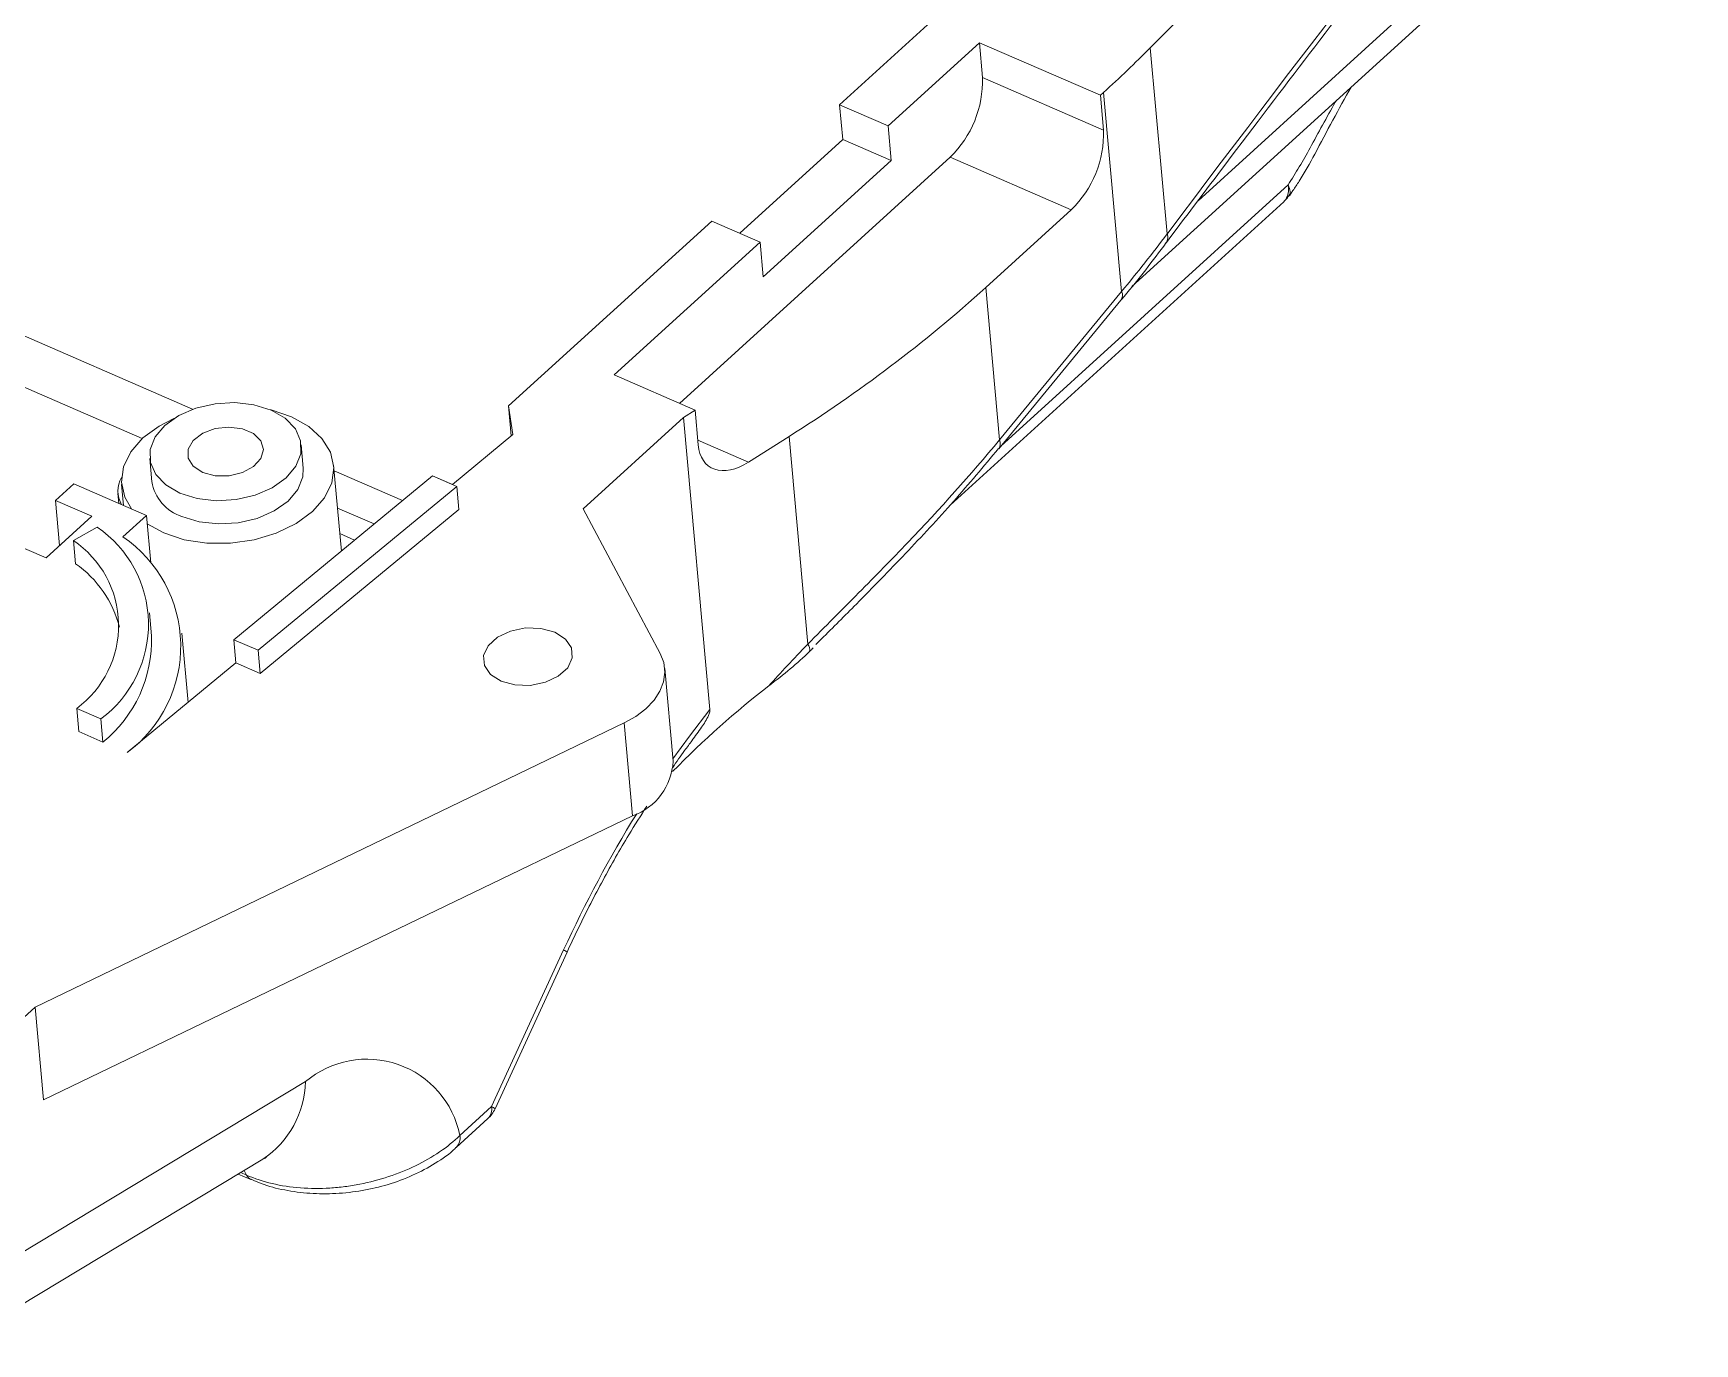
# Model space of a CAD drawing. Header units: inches. Extents: x 1430 to 4816, y 541 to 1061.
# Drawn here: x 1864.31 to 1902.56, y 698.94 to 729.11 of the extents above; entities that cross this region are included whole.
import ezdxf

# ---------------------------------------------------------------- set-up
doc = ezdxf.new("R2010")
doc.units = ezdxf.units.IN

msp = doc.modelspace()

# ---------------------------------------------------------------- linework, layer by layer
at = {"color": 7, "linetype": 'Continuous', "lineweight": 15}
for p, q in [((1902.409, 741.296), (1890.025, 728.776)), ((1886.31, 730.59), (1882.871, 727.463)), ((1889.602, 723.281), (1897.425, 730.395)), ((1867.977, 720.454), (1845.612, 730.172)), ((1883.986, 726.979), (1886.089, 728.891)), ((1886.089, 728.891), (1886.161, 728.09)), ((1886.089, 728.891), (1888.877, 727.68)), ((1890.025, 728.776), (1890.412, 724.488)), ((1847.749, 728.061), (1866.815, 719.777)), ((1886.161, 728.09), (1888.949, 726.879)), ((1888.95, 727.747), (1888.877, 727.68)), ((1888.877, 727.68), (1888.949, 726.879)), ((1889.364, 723.163), (1888.95, 727.747)), ((1882.871, 727.463), (1883.986, 726.979)), ((1882.871, 727.463), (1882.944, 726.662)), ((1884.059, 726.178), (1883.986, 726.979)), ((1882.944, 726.662), (1880.573, 724.506)), ((1882.944, 726.662), (1884.059, 726.178)), ((1885.417, 726.257), (1879.183, 720.589)), ((1881.115, 723.501), (1884.059, 726.178)), ((1888.204, 725.046), (1885.417, 726.257)), ((1893.226, 725.364), (1893.307, 725.488)), ((1885.414, 718.244), (1893.097, 725.231)), ((1888.204, 725.046), (1886.235, 723.255)), ((1893.096, 725.231), (1893.114, 725.248)), ((1879.928, 724.786), (1875.25, 720.533)), ((1879.928, 724.786), (1881.043, 724.302)), ((1877.678, 721.243), (1881.043, 724.302)), ((1881.043, 724.302), (1881.115, 723.501)), ((1890.396, 724.294), (1890.392, 724.288)), ((1886.235, 723.255), (1886.552, 719.747)), ((1886.552, 719.747), (1889.364, 723.163)), ((1886.535, 719.544), (1889.347, 722.961)), ((1877.678, 721.243), (1879.545, 720.432)), ((1875.25, 720.533), (1875.346, 719.871)), ((1875.312, 719.843), (1875.25, 720.533)), ((1879.545, 720.432), (1879.28, 720.264)), ((1879.545, 720.432), (1879.617, 719.631)), ((1879.28, 720.264), (1876.967, 718.161)), ((1879.887, 713.542), (1879.28, 720.264)), ((1870.525, 719.101), (1870.477, 719.635)), ((1875.346, 719.871), (1873.956, 718.724)), ((1880.771, 719.234), (1881.709, 719.828)), ((1882.141, 715.048), (1881.709, 719.828)), ((1866.991, 719.32), (1867.04, 718.786)), ((1871.401, 717.19), (1871.222, 719.164)), ((1868.925, 715.148), (1873.5, 718.922)), ((1872.811, 718.354), (1871.234, 719.039)), ((1873.5, 718.922), (1874.058, 718.679)), ((1873.61, 718.876), (1873.609, 718.875)), ((1873.957, 718.725), (1873.61, 718.876)), ((1864.82, 718.353), (1865.24, 718.736)), ((1866.913, 718.009), (1865.24, 718.736)), ((1866.258, 718.514), (1866.278, 718.284)), ((1866.342, 718.723), (1866.386, 718.238)), ((1874.058, 718.679), (1869.483, 714.905)), ((1874.058, 718.679), (1874.106, 718.146)), ((1865.656, 717.99), (1864.82, 718.353)), ((1864.913, 717.315), (1864.82, 718.353)), ((1866.372, 717.517), (1866.913, 718.009)), ((1867.011, 716.919), (1866.913, 718.009)), ((1874.106, 718.146), (1869.531, 714.372)), ((1872.155, 717.813), (1871.311, 718.18)), ((1876.967, 718.161), (1878.741, 714.832)), ((1864.605, 717.034), (1865.656, 717.99)), ((1865.231, 717.432), (1865.777, 717.741)), ((1866.93, 717.816), (1867.311, 717.606)), ((1863.768, 717.397), (1864.605, 717.034)), ((1865.231, 717.432), (1865.279, 716.898)), ((1871.365, 717.591), (1871.707, 717.443)), ((1867.03, 715.234), (1866.982, 715.768)), ((1867.871, 713.705), (1867.727, 715.297)), ((1869.483, 714.905), (1868.925, 715.148)), ((1868.925, 715.148), (1868.973, 714.614)), ((1868.973, 714.614), (1866.471, 712.55)), ((1869.531, 714.372), (1868.973, 714.614)), ((1869.483, 714.905), (1869.531, 714.372)), ((1879.039, 712.351), (1878.846, 714.487)), ((1865.307, 713.568), (1865.356, 713.034)), ((1865.865, 713.326), (1865.307, 713.568)), ((1877.914, 713.232), (1864.351, 706.689)), ((1865.913, 712.792), (1865.356, 713.034)), ((1865.865, 713.326), (1865.913, 712.792)), ((1878.107, 711.096), (1877.914, 713.232)), ((1878.107, 711.096), (1864.544, 704.553)), ((1874.86, 704.4), (1876.518, 708.007)), ((1874.939, 704.35), (1876.597, 707.957)), ((1864.351, 706.689), (1863.089, 705.542)), ((1864.544, 704.553), (1864.351, 706.689)), ((1863.524, 700.728), (1870.575, 704.976)), ((1874.129, 703.735), (1874.86, 704.4)), ((1874.042, 703.46), (1874.774, 704.125)), ((1862.543, 698.941), (1869.594, 703.189)), ((1869.027, 702.848), (1869.32, 702.72))]:
    msp.add_line(p, q, dxfattribs=at)
at = {"color": 8, "linetype": 'Continuous', "lineweight": 15}
for p, q in [((1891.123, 725.255), (1897.684, 731.222)), ((1886.582, 719.602), (1893.198, 725.618)), ((1879.607, 719.74), (1880.771, 719.234)), ((1869.084, 702.882), (1869.219, 702.823)), ((1869.219, 702.823), (1869.161, 702.929))]:
    msp.add_line(p, q, dxfattribs=at)
at = {"color": 7, "linetype": 'Continuous', "lineweight": 15, "flags": 128}
for points in [[(1867.683, 718.522), (1868.079, 718.398), (1868.521, 718.347), (1868.976, 718.374), (1869.416, 718.475), (1869.808, 718.645), (1870.128, 718.872), (1870.353, 719.14), (1870.467, 719.431), (1870.463, 719.726), (1870.342, 720.003), (1870.11, 720.245), (1869.786, 720.434), (1869.389, 720.558), (1868.948, 720.609), (1868.492, 720.582), (1868.053, 720.48), (1867.66, 720.31), (1867.34, 720.083), (1867.116, 719.815), (1867.001, 719.524), (1867.005, 719.23), (1867.127, 718.953), (1867.358, 718.711), (1867.683, 718.522)], [(1867.311, 717.606), (1867.782, 717.45), (1868.303, 717.37), (1868.848, 717.369), (1869.39, 717.447), (1869.902, 717.599), (1870.357, 717.82), (1870.734, 718.096), (1871.012, 718.415), (1871.179, 718.761), (1871.226, 719.116), (1871.15, 719.462), (1870.955, 719.782), (1870.652, 720.06), (1870.254, 720.282), (1869.783, 720.437), (1869.77, 720.441)], [(1867.543, 720.239), (1867.208, 720.068), (1866.831, 719.792), (1866.553, 719.473), (1866.386, 719.127), (1866.339, 718.772), (1866.415, 718.426), (1866.568, 718.159)], [(1868.209, 719), (1868.496, 718.923), (1868.815, 718.921), (1869.124, 718.994), (1869.38, 719.132), (1869.548, 719.317), (1869.607, 719.524), (1869.548, 719.725), (1869.379, 719.892), (1869.123, 720.003), (1868.814, 720.044), (1868.495, 720.008), (1868.208, 719.9), (1867.992, 719.735), (1867.876, 719.536), (1867.876, 719.329), (1867.992, 719.142), (1868.209, 719)], [(1867.731, 717.988), (1868.128, 717.864), (1868.569, 717.813), (1869.025, 717.84), (1869.464, 717.941), (1869.857, 718.112), (1870.176, 718.338), (1870.401, 718.606), (1870.515, 718.897), (1870.525, 719.101)], [(1876.315, 715.32), (1876.558, 715.164), (1876.697, 714.96), (1876.716, 714.73), (1876.611, 714.504), (1876.396, 714.309), (1876.097, 714.168), (1875.749, 714.097), (1875.395, 714.107), (1875.077, 714.195), (1874.834, 714.351), (1874.694, 714.556), (1874.676, 714.785), (1874.78, 715.011), (1874.995, 715.206), (1875.295, 715.348), (1875.643, 715.418), (1875.997, 715.408), (1876.315, 715.32)], [(1878.741, 714.832), (1878.823, 714.622), (1878.849, 714.403), (1878.82, 714.182), (1878.736, 713.963), (1878.599, 713.754), (1878.413, 713.558), (1878.183, 713.383), (1877.914, 713.232)]]:
    msp.add_lwpolyline(points, dxfattribs=at)
at = {"color": 8, "linetype": 'Continuous', "lineweight": 15, "flags": 128}
msp.add_lwpolyline([(1879.034, 712.404), (1879.416, 712.931), (1879.887, 713.542)], dxfattribs=at)
at = {"color": 7, "linetype": 'Continuous', "lineweight": 15}
for centre, radius, start, end in [((1870.028, 748.569), 28.136, 312.2632, 315.2937), ((1883.707, 728.019), 2.455, 314.1344, 1.6437), ((1886.495, 726.808), 2.455, 314.1344, 1.6437), ((1864.178, 747.684), 32.914, 302.1841, 312.0784), ((1866.874, 718.57), 0.617, 149.8352, 210.5358), ((1868.031, 718.947), 1.005, 189.1831, 252.6056), ((1864.249, 715.502), 2.711, 306.5968, 55.6774), ((1863.909, 715.473), 2.363, 306.2733, 56.0009), ((1864.652, 714.998), 3.05, 306.5968, 55.6774), ((1863.836, 714.817), 2.532, 14.1541, 55.2643), ((1864.018, 715.135), 3.013, 308.9561, 1.8755), ((1881.988, 714.923), 0.197, 346.0126, 39.3443), ((1877.636, 712.419), 1.404, 289.5963, 357.227), ((1871.987, 703.309), 2.184, 11.2527, 130.2566), ((1874.303, 704.642), 0.7, 312.2809, 335.3118)]:
    msp.add_arc(centre, radius, start, end, dxfattribs=at)
at = {"color": 8, "linetype": 'Continuous', "lineweight": 15}
for centre, radius, start, end in [((1890.21, 724.407), 0.217, 328.7619, 21.9084), ((1889.178, 723.077), 0.206, 325.5657, 24.7855), ((1886.364, 719.661), 0.207, 326.3861, 24.6885), ((1902.448, 696.12), 28.525, 148.2191, 155.3731), ((1876.44, 707.799), 0.222, 45.3227, 69.5313), ((1868.365, 705.027), 2.211, 303.772, 358.6743), ((1874.55, 704.346), 0.315, 315.2476, 9.8792), ((1874.782, 704.191), 0.223, 45.3707, 69.5009), ((1873.819, 703.681), 0.315, 315.081, 9.8909), ((1869.406, 702.906), 0.204, 203.8234, 246.5307)]:
    msp.add_arc(centre, radius, start, end, dxfattribs=at)
at = {"color": 7, "linetype": 'Continuous', "lineweight": 15}
for centre, major_axis, ratio, start_param, end_param in [((1888.222, 720.338), (14.339, 19.295), 0.030424, 0.003423, 1.376699), ((1880.675, 720.302), (0.804, 1.167), 0.594798, 2.520647, 4.091444), ((1885.29, 716.823), (5.301, 4.72), 0.124759, 2.091814, 2.322239), ((1883.486, 704.301), (8.043, 11.667), 0.594798, 1.071819, 1.291991)]:
    msp.add_ellipse(centre, major_axis=major_axis, ratio=ratio, start_param=start_param, end_param=end_param, dxfattribs=at)
for points, knots in [([(1890.396, 724.294), (1891.059, 725.172), (1892.352, 726.886), (1894.233, 729.354), (1895.976, 731.614), (1897.539, 733.609), (1898.89, 735.309), (1899.724, 736.33), (1900.1, 736.791)], [0, 0, 0, 0, 0.207907, 0.405529, 0.587202, 0.748497, 0.886526, 1, 1, 1, 1]), ([(1893.307, 725.488), (1893.356, 725.559), (1893.536, 725.826), (1893.839, 726.373), (1894.222, 727.109), (1894.507, 727.617), (1894.649, 727.871)], [0, 0, 0, 0, 0.096957, 0.360551, 0.680773, 1, 1, 1, 1]), ([(1893.149, 725.289), (1893.156, 725.294), (1893.186, 725.318), (1893.2, 725.354), (1893.212, 725.383)], [0, 0, 0, 0, 0.205917, 1, 1, 1, 1]), ([(1889.345, 722.961), (1889.37, 722.991), (1889.743, 723.425), (1890.079, 723.872), (1890.391, 724.289)], [0, 0, 0, 0, 0.068857, 1, 1, 1, 1]), ([(1882.141, 715.048), (1882.533, 715.448), (1882.925, 715.838), (1883.695, 716.615), (1884.074, 717.001), (1885.185, 718.164), (1885.889, 718.946), (1886.552, 719.747)], [0, 0, 0, 0, 0.25, 0.25, 0.5, 0.5, 1, 1, 1, 1]), ([(1882.328, 715.037), (1882.369, 715.079), (1882.682, 715.393), (1883.38, 716.087), (1884.403, 717.142), (1885.506, 718.322), (1886.19, 719.142), (1886.53, 719.551)], [0, 0, 0, 0, 0.027198, 0.207684, 0.467604, 0.734972, 1, 1, 1, 1]), ([(1882.18, 714.875), (1882.044, 714.741), (1881.893, 714.61), (1881.578, 714.347), (1881.412, 714.216), (1881.241, 714.085)], [0, 0, 0, 0, 0.5, 0.5, 1, 1, 1, 1]), ([(1879.887, 713.542), (1879.887, 713.525), (1879.885, 713.48), (1879.826, 713.335), (1879.687, 713.111), (1879.547, 712.93), (1879.471, 712.832)], [0, 0, 0, 0, 0.073933, 0.190392, 0.558506, 1, 1, 1, 1]), ([(1879.029, 712.204), (1879.119, 712.337), (1879.265, 712.553), (1879.419, 712.75), (1879.478, 712.826)], [0, 0, 0, 0, 0.616829, 1, 1, 1, 1]), ([(1876.597, 707.957), (1876.687, 708.15), (1876.95, 708.712), (1877.419, 709.619), (1877.943, 710.552), (1878.295, 711.101), (1878.436, 711.32)], [0, 0, 0, 0, 0.1644303, 0.4779666, 0.7914415, 1, 1, 1, 1]), ([(1869.219, 702.823), (1869.405, 702.743), (1869.601, 702.678), (1870.015, 702.58), (1870.235, 702.546), (1870.681, 702.512), (1870.907, 702.511), (1871.252, 702.532), (1871.368, 702.544), (1871.597, 702.573), (1871.711, 702.592), (1872.05, 702.658), (1872.272, 702.716), (1872.707, 702.86), (1872.913, 702.944), (1873.305, 703.134), (1873.492, 703.242), (1873.834, 703.475), (1873.99, 703.601), (1874.129, 703.735)], [0, 0, 0, 0, 0.125, 0.125, 0.25, 0.25, 0.375, 0.375, 0.4375, 0.4375, 0.5, 0.5, 0.625, 0.625, 0.75, 0.75, 0.875, 0.875, 1, 1, 1, 1]), ([(1869.328, 702.729), (1869.404, 702.694), (1869.64, 702.583), (1870.096, 702.471), (1870.674, 702.392), (1871.279, 702.389), (1871.886, 702.458), (1872.484, 702.599), (1873.054, 702.808), (1873.57, 703.091), (1873.903, 703.312), (1874.033, 703.454), (1874.04, 703.461)], [0, 0, 0, 0, 0.052842, 0.165655, 0.280604, 0.395391, 0.51238, 0.630227, 0.750011, 0.871002, 0.993204, 1, 1, 1, 1]), ([(1869.594, 703.189), (1869.618, 703.203), (1869.673, 703.234), (1869.677, 703.235), (1869.678, 703.235)], [0, 0, 0, 0, 0.428963, 1, 1, 1, 1])]:
    msp.add_open_spline(points, degree=3, knots=knots, dxfattribs=at)
at = {"color": 8, "linetype": 'Continuous', "lineweight": 15}
msp.add_open_spline([(1893.198, 725.618), (1893.285, 725.757), (1893.458, 726.034), (1893.818, 726.67), (1894.09, 727.187), (1894.296, 727.544), (1894.303, 727.556)], degree=3, knots=[0, 0, 0, 0, 0.222204, 0.445457, 0.980747, 1, 1, 1, 1], dxfattribs=at)
at = {"color": 7, "linetype": 'Continuous', "lineweight": 15}
for points in [[(1893.114, 725.248), (1893.193, 725.333), (1893.222, 725.464), (1893.198, 725.618)], [(1893.206, 725.358), (1893.259, 725.412), (1893.255, 725.504), (1893.198, 725.618)], [(1889.364, 723.163), (1889.727, 723.601), (1890.076, 724.043), (1890.412, 724.488)], [(1882.263, 714.961), (1882.236, 714.932), (1882.208, 714.904), (1882.18, 714.875)]]:
    msp.add_open_spline(points, degree=3, dxfattribs=at)

doc.saveas('drawing.dxf')
